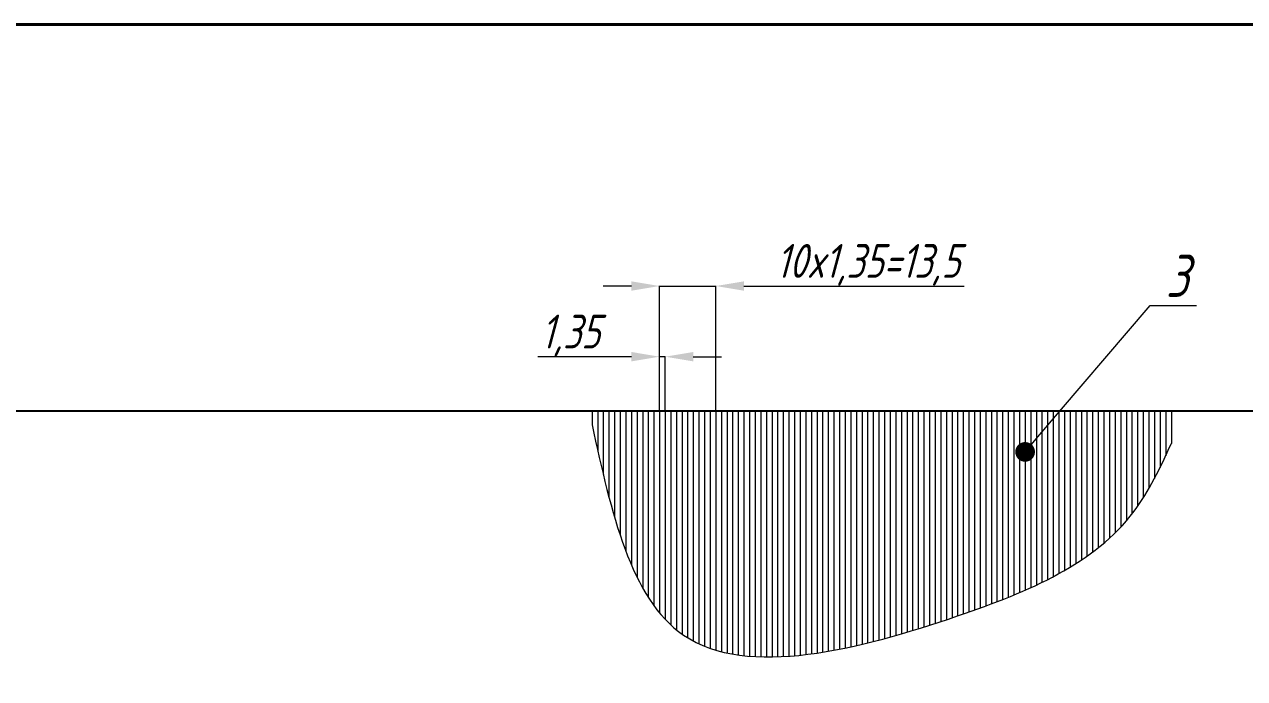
# Model space of a CAD drawing. Header units: millimetres. Extents: x 937859 to 970574, y 987894 to 996517.
# Drawn here: x 940296.7 to 940730.6, y 991244.9 to 991477.5 of the extents above; entities that cross this region are included whole.
import ezdxf
from ezdxf import colors
from ezdxf.entities.mleader import LeaderData, LeaderLine
from ezdxf.math import Vec2, Vec3

# ---------------------------------------------------------------- set-up
doc = ezdxf.new("R2010")
doc.units = ezdxf.units.MM
doc.header["$LTSCALE"] = 0.5
doc.linetypes.add('K5LT_BASIC', pattern=[0])
doc.layers.add('MD_Visible', color=7, linetype='Continuous', lineweight=25)
doc.styles.add('SPRKN023066', font='GOST_A.TTF', dxfattribs={"width": 0.955, "oblique": 15, "height": 12})
doc.dimstyles.new('SPRKN023066', dxfattribs={"dimtxt": 12, "dimasz": 10, "dimexe": 0.1, "dimexo": 0, "dimtad": 1, "dimtxsty": 'SPRKN023066', "dimcen": 2.5, "dimadec": 0, "dimazin": 0, "dimtfac": 1, "dimtmove": 0, "dimatfit": 3, "dimfxl": 1, "dimlwd": 9, "dimlwe": 9, "dimarcsym": 0})

# ---------------------------------------------------------------- blocks, each defined once
blk = doc.blocks.new('*D479')
at = {"color": 0, "lineweight": 9, "transparency": 16777216}
for p, q in [((940512.51, 991359.4), (940479.21, 991359.4)), ((940522.51, 991340.17), (940522.51, 991359.5)), ((940524.51, 991359.4), (940522.51, 991359.4)), ((940524.51, 991340.17), (940524.51, 991359.5)), ((940534.51, 991359.4), (940544.51, 991359.4))]:
    blk.add_line(p, q, dxfattribs=at)
at = {"color": 0, "lineweight": 5, "transparency": 16777216}
for points in [[(940512.51, 991361.07), (940512.51, 991357.73), (940522.51, 991359.4)], [(940534.51, 991361.07), (940534.51, 991357.73), (940524.51, 991359.4)]]:
    blk.add_solid(points, dxfattribs=at)
at = {"layer": 'Defpoints', "color": 0, "lineweight": 5, "transparency": 16777216}
for p in [(940524.51, 991359.4), (940522.51, 991340.17), (940524.51, 991340.17)]:
    blk.add_point(p, dxfattribs=at)
at = {"color": 0, "transparency": 16777216, "insert": (940490.86, 991366.93), "char_height": 12, "attachment_point": 5, "style": 'SPRKN023066'}
blk.add_mtext('1,35', dxfattribs=at)
blk = doc.blocks.new('*D480')
at = {"color": 0, "lineweight": 9, "transparency": 16777216}
for p, q in [((940512.51, 991384.52), (940502.51, 991384.52)), ((940522.51, 991340.17), (940522.51, 991384.62)), ((940522.51, 991384.52), (940542.51, 991384.52)), ((940542.51, 991340.17), (940542.51, 991384.62)), ((940552.51, 991384.52), (940630.86, 991384.52))]:
    blk.add_line(p, q, dxfattribs=at)
at = {"color": 0, "lineweight": 5, "transparency": 16777216}
for points in [[(940512.51, 991386.19), (940512.51, 991382.86), (940522.51, 991384.52)], [(940552.51, 991386.19), (940552.51, 991382.86), (940542.51, 991384.52)]]:
    blk.add_solid(points, dxfattribs=at)
at = {"layer": 'Defpoints', "color": 0, "lineweight": 5, "transparency": 16777216}
for p in [(940542.51, 991384.52), (940522.51, 991340.17), (940542.51, 991340.17)]:
    blk.add_point(p, dxfattribs=at)
at = {"color": 0, "transparency": 16777216, "insert": (940596.68, 991392.05), "char_height": 12, "attachment_point": 5, "style": 'SPRKN023066'}
blk.add_mtext('10x1,35=13,5', dxfattribs=at)
blk = doc.blocks.new('_Dot')
at = {"color": 0, "linetype": 'ByBlock', "lineweight": -2}
blk.add_line((-0.5, 0), (-1, 0), dxfattribs=at)
at = {"color": 0, "linetype": 'ByBlock', "const_width": 0.5}
blk.add_lwpolyline([(-0.25, 0, 1), (0.25, 0, 1)], format="xyb", close=True, dxfattribs=at)

msp = doc.modelspace()

# ---------------------------------------------------------------- linework, layer by layer
at = {"color": 0, "linetype": 'K5LT_BASIC', "lineweight": 40}
msp.add_line((939942.749, 991477.536), (941522.749, 991477.536), dxfattribs=at)
at = {"linetype": 'Continuous', "lineweight": 5}
for p, q in [((940498.508, 991340.173), (940498.508, 991335.122)), ((940500.508, 991340.173), (940500.508, 991326.105)), ((940502.508, 991340.173), (940502.508, 991317.468)), ((940504.508, 991340.173), (940504.508, 991309.485)), ((940506.508, 991340.173), (940506.508, 991302.29)), ((940508.508, 991340.173), (940508.508, 991295.901)), ((940510.508, 991340.173), (940510.508, 991290.271)), ((940512.508, 991340.173), (940512.508, 991285.327)), ((940514.508, 991340.173), (940514.508, 991280.989)), ((940516.508, 991340.173), (940516.508, 991277.18)), ((940518.508, 991340.173), (940518.508, 991273.834)), ((940520.508, 991340.173), (940520.508, 991270.893)), ((940522.508, 991340.173), (940522.508, 991268.308)), ((940524.508, 991340.173), (940524.508, 991266.037)), ((940526.508, 991340.173), (940526.508, 991264.045)), ((940528.508, 991340.173), (940528.508, 991262.302)), ((940530.508, 991340.173), (940530.508, 991260.782)), ((940532.508, 991340.173), (940532.508, 991259.463)), ((940534.508, 991340.173), (940534.508, 991258.318)), ((940536.508, 991340.173), (940536.508, 991257.324)), ((940538.508, 991340.173), (940538.508, 991256.461)), ((940540.508, 991340.173), (940540.508, 991255.715)), ((940542.508, 991340.173), (940542.508, 991255.072)), ((940544.508, 991340.173), (940544.508, 991254.523)), ((940546.508, 991340.173), (940546.508, 991254.057)), ((940548.508, 991340.173), (940548.508, 991253.669)), ((940550.508, 991340.173), (940550.508, 991253.351)), ((940552.508, 991340.173), (940552.508, 991253.098)), ((940554.508, 991340.173), (940554.508, 991252.904)), ((940556.508, 991340.173), (940556.508, 991252.766)), ((940558.508, 991340.173), (940558.508, 991252.679)), ((940560.508, 991340.173), (940560.508, 991252.64)), ((940562.508, 991340.173), (940562.508, 991252.646)), ((940564.508, 991340.173), (940564.508, 991252.694)), ((940566.508, 991340.173), (940566.508, 991252.782)), ((940568.508, 991340.173), (940568.508, 991252.906)), ((940570.508, 991340.173), (940570.508, 991253.066)), ((940572.508, 991340.173), (940572.508, 991253.259)), ((940574.508, 991340.173), (940574.508, 991253.483)), ((940576.508, 991340.173), (940576.508, 991253.737)), ((940578.508, 991340.173), (940578.508, 991254.019)), ((940580.508, 991340.173), (940580.508, 991254.328)), ((940582.508, 991340.173), (940582.508, 991254.662)), ((940584.508, 991340.173), (940584.508, 991255.02)), ((940586.508, 991340.173), (940586.508, 991255.402)), ((940588.508, 991340.173), (940588.508, 991255.806)), ((940590.508, 991340.173), (940590.508, 991256.23)), ((940592.508, 991340.173), (940592.508, 991256.675)), ((940594.508, 991340.173), (940594.508, 991257.139)), ((940596.508, 991340.173), (940596.508, 991257.621)), ((940598.508, 991340.173), (940598.508, 991258.12)), ((940600.508, 991340.173), (940600.508, 991258.636)), ((940602.508, 991340.173), (940602.508, 991259.168)), ((940604.508, 991340.173), (940604.508, 991259.716)), ((940606.508, 991340.173), (940606.508, 991260.277)), ((940608.508, 991340.173), (940608.508, 991260.853)), ((940610.508, 991340.173), (940610.508, 991261.441)), ((940612.508, 991340.173), (940612.508, 991262.043)), ((940614.508, 991340.173), (940614.508, 991262.656)), ((940616.508, 991340.173), (940616.508, 991263.28)), ((940618.508, 991340.173), (940618.508, 991263.916)), ((940620.508, 991340.173), (940620.508, 991264.561)), ((940622.508, 991340.173), (940622.508, 991265.216)), ((940624.508, 991340.173), (940624.508, 991265.88)), ((940626.508, 991340.173), (940626.508, 991266.552)), ((940628.508, 991340.173), (940628.508, 991267.233)), ((940630.508, 991340.173), (940630.508, 991267.921)), ((940632.508, 991340.173), (940632.508, 991268.617)), ((940634.508, 991340.173), (940634.508, 991269.323)), ((940636.508, 991340.173), (940636.508, 991270.041)), ((940638.508, 991340.173), (940638.508, 991270.771)), ((940640.508, 991340.173), (940640.508, 991271.515)), ((940642.508, 991340.173), (940642.508, 991272.274)), ((940644.508, 991340.173), (940644.508, 991273.051)), ((940646.508, 991340.173), (940646.508, 991273.847)), ((940648.508, 991340.173), (940648.508, 991274.664)), ((940650.508, 991340.173), (940650.508, 991275.504)), ((940652.508, 991340.173), (940652.508, 991276.37)), ((940654.508, 991340.173), (940654.508, 991277.263)), ((940656.508, 991340.173), (940656.508, 991278.186)), ((940658.508, 991340.173), (940658.508, 991279.143)), ((940660.508, 991340.173), (940660.508, 991280.136)), ((940662.508, 991340.173), (940662.508, 991281.169)), ((940664.508, 991340.173), (940664.508, 991282.246)), ((940666.508, 991340.173), (940666.508, 991283.371)), ((940668.508, 991340.173), (940668.508, 991284.549)), ((940670.508, 991340.173), (940670.508, 991285.785)), ((940672.508, 991340.173), (940672.508, 991287.087)), ((940674.508, 991340.173), (940674.508, 991288.46)), ((940676.508, 991340.173), (940676.508, 991289.914)), ((940678.508, 991340.173), (940678.508, 991291.458)), ((940680.508, 991340.173), (940680.508, 991293.104)), ((940682.508, 991340.173), (940682.508, 991294.866)), ((940684.508, 991340.173), (940684.508, 991296.761)), ((940686.508, 991340.173), (940686.508, 991298.809)), ((940688.508, 991340.173), (940688.508, 991301.038)), ((940690.508, 991340.173), (940690.508, 991303.481)), ((940692.508, 991340.173), (940692.508, 991306.184)), ((940694.508, 991340.173), (940694.508, 991309.177)), ((940696.508, 991340.173), (940696.508, 991312.477)), ((940698.508, 991340.173), (940698.508, 991316.087)), ((940700.508, 991340.173), (940700.508, 991319.996)), ((940702.508, 991340.173), (940702.508, 991324.169)), ((940704.508, 991340.173), (940704.508, 991328.543))]:
    msp.add_line(p, q, dxfattribs=at)
msp.add_open_spline([(940498.508, 991335.122), (940505.313, 991304.213), (940520.275, 991236.246), (940623.828, 991263.174), (940685.835, 991289.371), (940700.642, 991319.946), (940704.508, 991328.543)], degree=3, knots=[0, 0, 0, 0, 20.3729113, 44.7979923, 63.0396442, 69.939957, 69.939957, 69.939957, 69.939957], dxfattribs=at)
at = {"layer": 'MD_Visible', "extrusion": (0, 1, 0)}
msp.add_line((940263.744, 991340.173), (940934.744, 991340.173), dxfattribs=at)

# ---------------------------------------------------------------- dimensions: what is measured, and where the dimension line sits
dim = msp.add_linear_dim(base=(940542.508, 991384.523), p1=(940522.508, 991340.173), p2=(940542.508, 991340.173), text='10x1,35=13,5', dimstyle='SPRKN023066')
dim.commit()
dim.dimension.update_dxf_attribs({"geometry": '*D480', "text_midpoint": (940596.685, 991392.053)})
dim = msp.add_linear_dim(base=(940524.508, 991359.401), p1=(940522.508, 991340.173), p2=(940524.508, 991340.173), text='1,35', dimstyle='SPRKN023066')
dim.commit()
dim.dimension.update_dxf_attribs({"geometry": '*D479', "text_midpoint": (940490.858, 991359.401), "dimtype": 160})

# ---------------------------------------------------------------- leaders
at = {"lineweight": 5, "ltscale": 0.5}
ml = msp.add_multileader_mtext('Standard', dxfattribs=at)
ml.set_content('3', color=256, style='SPRKN023066')
ml.set_leader_properties(lineweight=9)
ml.set_arrow_properties(name='DOT')
ml.build(insert=Vec2(0, 0))
ml.multileader.update_dxf_attribs({"text_left_attachment_type": 6, "text_right_attachment_type": 6, "arrow_head_size": 7})
ctx = ml.context
ctx.base_point, ctx.char_height, ctx.arrow_head_size, ctx.plane_origin = Vec3(940700.524, 991377.622), 15, 7, Vec3(940644.508, 991316.161)
ctx.left_attachment, ctx.right_attachment = 6, 6
notes = []
notes.append((ctx, [(0, (1, 1, 0), (940696.918, 991377.622), (1, 0), 3.606, [(0, [(940652.508, 991325.542)], 0, [])])]))
ctx.mtext.insert, ctx.mtext.flow_direction = Vec3(940702.524, 991395.622), 5
for ctx, leaders in notes:
    for number, flags, end, landing, length, lines in leaders:
        leader = LeaderData()
        leader.index, (leader.has_last_leader_line, leader.has_dogleg_vector, leader.attachment_direction) = number, flags
        leader.last_leader_point, leader.dogleg_vector, leader.dogleg_length = Vec3(end), Vec3(landing), length
        for number, points, colour, breaks in lines:
            line = LeaderLine()
            line.index, line.vertices, line.color, line.breaks = number, Vec3.list(points), colors.encode_raw_color(colour), breaks
            leader.lines.append(line)
        ctx.leaders.append(leader)

doc.saveas('drawing.dxf')
